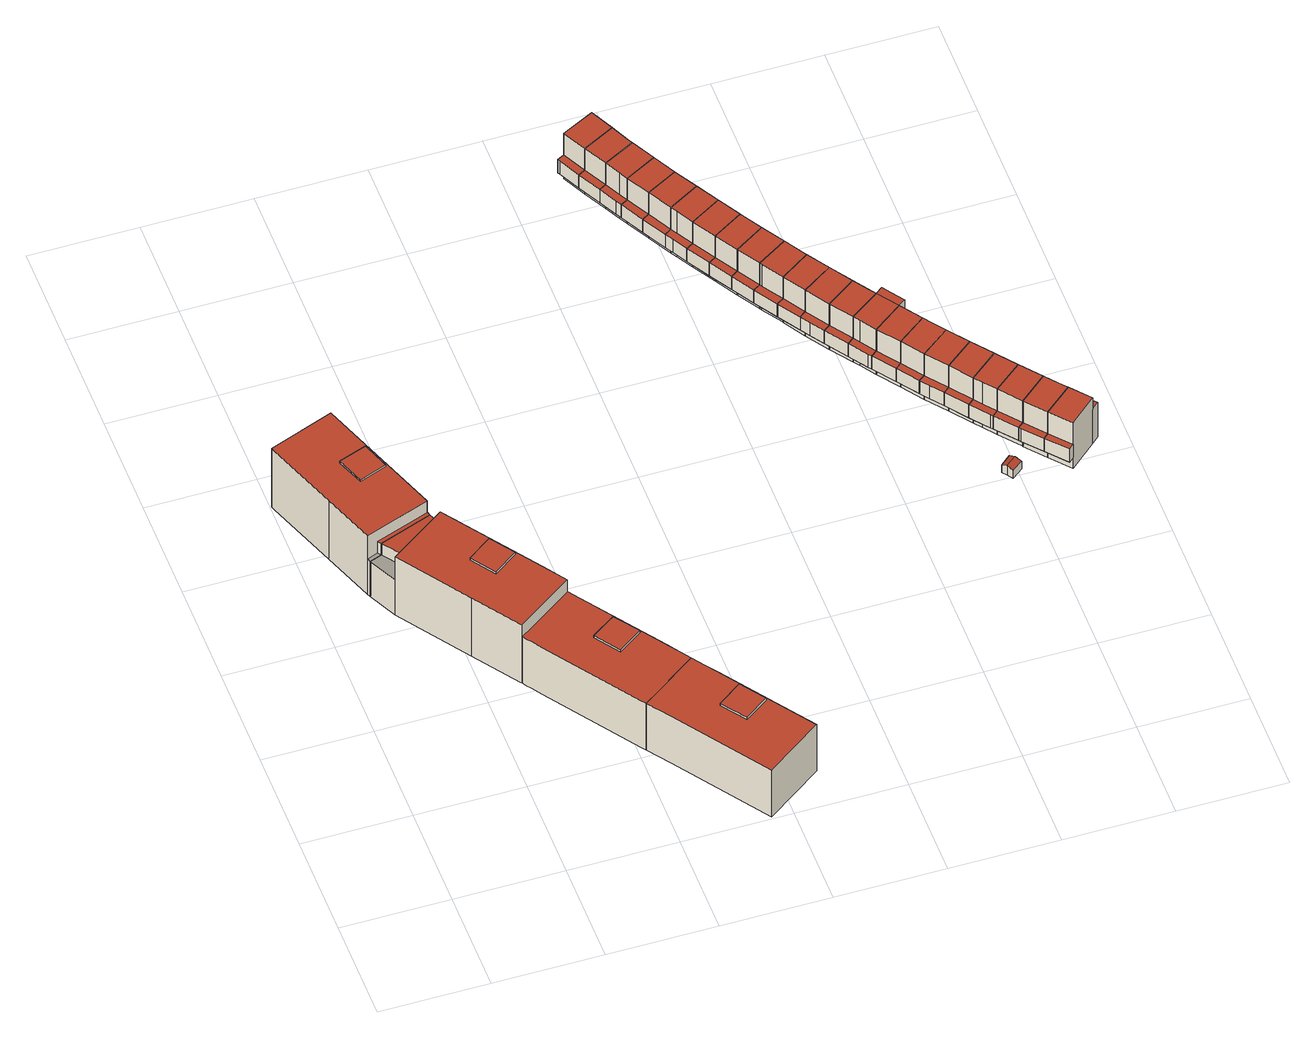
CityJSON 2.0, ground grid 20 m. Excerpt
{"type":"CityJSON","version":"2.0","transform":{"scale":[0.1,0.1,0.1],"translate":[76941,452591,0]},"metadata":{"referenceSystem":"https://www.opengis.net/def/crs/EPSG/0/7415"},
"CityObjects":{
"building1":{"type":"Building","attributes":{"Volume":4707.11,"Dakoppervlakte":329.59,"Muuroppervlakte":1110.68,"Vloeroppervlakte":331.16,"hoogte_Z_max_in_m_NAP":15.71,"GEB_DOEL":"overige gebruiksfunctie - woonfunctie","dateOfConstruction":"1984-01-01","measuredHeight":14.71},"geometry":[{"type":"Solid","lod":"2","boundaries":[[[[0,1,2,3,4,5,6,7,8,9]],[[10,11,12,13]],[[14,15,16,17,18,19],[20,21,22,23]],[[24,25,26,27,28]],[[29,30,31,32]],[[6,17,16,26,7]],[[5,18,17,6]],[[14,19,18,5,4,3]],[[24,28,11,0,9]],[[8,25,24,9]],[[25,8,7,26]],[[2,1,10,13]],[[1,0,11,10]],[[12,11,28,27]],[[16,15,13,12,27,26]],[[30,22,21,31]],[[20,32,31,21]],[[32,20,23,29]],[[23,22,30,29]],[[15,14,3,2,13]]]],"semantics":{"surfaces":[{"type":"GroundSurface"},{"type":"OuterFloorSurface"},{"type":"RoofSurface"},{"type":"WallSurface"}],"values":[[0,1,2,2,2,3,3,3,3,3,3,3,3,3,3,3,3,3,3,3]]}}]},
"building2":{"type":"Building","attributes":{"Volume":5287.49,"Dakoppervlakte":368.35,"Muuroppervlakte":1211.03,"Vloeroppervlakte":383.69,"hoogte_Z_max_in_m_NAP":15.73,"GEB_DOEL":"overige gebruiksfunctie - woonfunctie","dateOfConstruction":"1984-01-01","measuredHeight":14.73},"geometry":[{"type":"Solid","lod":"2","boundaries":[[[[33,34,35,36,37,38,39,1,0,9,40,41]],[[42,43,11,10]],[[44,45,46,47,48,49,50,51,52],[53,54,55,56]],[[57,58,59,60]],[[24,28,61,62]],[[52,42,39,38,44]],[[46,36,35,47]],[[58,55,54,59]],[[53,60,59,54]],[[60,53,56,57]],[[58,57,56,55]],[[24,62,40,9]],[[28,24,9,0,11]],[[0,1,10,11]],[[42,10,1,39]],[[28,11,43,61]],[[62,61,43,42,52,51]],[[46,45,44,38,37,36]],[[47,35,34,33,41,40,62,51,50,49,48]]]],"semantics":{"surfaces":[{"type":"GroundSurface"},{"type":"OuterFloorSurface"},{"type":"RoofSurface"},{"type":"WallSurface"}],"values":[[0,1,2,2,2,3,3,3,3,3,3,3,3,3,3,3,3,3,3]]}}]},
"building3":{"type":"Building","attributes":{"Volume":3707.12,"Dakoppervlakte":323.19,"Muuroppervlakte":882.53,"Vloeroppervlakte":323.19,"hoogte_Z_max_in_m_NAP":12.9,"GEB_DOEL":"overige gebruiksfunctie - woonfunctie","dateOfConstruction":"1984-01-01","measuredHeight":11.9},"geometry":[{"type":"Solid","lod":"2","boundaries":[[[[63,64,65,66,36,35,67,68,69,70,71]],[[72,73,74,75,76,77,78,79,80,81,82],[83,84,85,86]],[[87,88,89,90]],[[69,76,75,70]],[[76,69,68,67,35,79,78,77]],[[36,80,79,35]],[[90,85,84,87]],[[87,84,83,88]],[[88,83,86,89]],[[90,89,86,85]],[[71,70,75,74]],[[36,66,65,64,63,71,74,73,72,82,81,80]]]],"semantics":{"surfaces":[{"type":"GroundSurface"},{"type":"RoofSurface"},{"type":"WallSurface"}],"values":[[0,1,1,2,2,2,2,2,2,2,2,2]]}}]},
"building4":{"type":"Building","attributes":{"Volume":3750.86,"Dakoppervlakte":326.17,"Muuroppervlakte":890.19,"Vloeroppervlakte":326.17,"hoogte_Z_max_in_m_NAP":12.9,"GEB_DOEL":"overige gebruiksfunctie - woonfunctie","dateOfConstruction":"1984-01-01","measuredHeight":11.93},"geometry":[{"type":"Solid","lod":"2","boundaries":[[[[91,71,70,92,93,94,95,96]],[[97,98,99,100,101,75,74,102],[103,104,105,106]],[[107,108,109,110]],[[74,71,91,96,97,102]],[[96,95,98,97]],[[71,74,75,70]],[[110,103,106,107]],[[105,108,107,106]],[[108,105,104,109]],[[110,109,104,103]],[[100,99,98,95,94,93,92,70,75,101]]]],"semantics":{"surfaces":[{"type":"GroundSurface"},{"type":"RoofSurface"},{"type":"WallSurface"}],"values":[[0,1,1,2,2,2,2,2,2,2,2]]}}]},
"building5":{"type":"Building","attributes":{"Volume":435.18,"Dakoppervlakte":46.3,"Muuroppervlakte":286.77,"Vloeroppervlakte":39.01,"hoogte_Z_max_in_m_NAP":12.06,"GEB_DOEL":"woonfunctie","dateOfConstruction":"1994-01-01","measuredHeight":11.07},"geometry":[{"type":"Solid","lod":"2","boundaries":[[[[111,112,113,114,115,116]],[[117,118,119,120,121]],[[122,123,124,125]],[[126,127,128,129,130]],[[131,132,133,134]],[[134,125,124,129,118,115,114]],[[130,117,121,126]],[[126,121,120,127]],[[127,120,119,128]],[[119,118,129,128]],[[123,130,129,124]],[[131,134,114,113]],[[131,113,112,132]],[[112,111,133,132]],[[125,134,133,122]],[[118,117,116,115]],[[133,111,116,117,130,123,122]]]],"semantics":{"surfaces":[{"type":"GroundSurface"},{"type":"OuterCeilingSurface"},{"type":"RoofSurface"},{"type":"WallSurface"}],"values":[[0,1,2,2,2,3,3,3,3,3,3,3,3,3,3,3,3]]}}]},
"building6":{"type":"Building","attributes":{"Volume":422.97,"Dakoppervlakte":45.09,"Muuroppervlakte":283.33,"Vloeroppervlakte":38.08,"hoogte_Z_max_in_m_NAP":12.06,"GEB_DOEL":"woonfunctie","dateOfConstruction":"1994-01-01","measuredHeight":11.05},"geometry":[{"type":"Solid","lod":"2","boundaries":[[[[135,136,137,115,114,113]],[[138,119,118,139]],[[125,124,140,141,142]],[[128,143,144,129]],[[145,131,134,146,147]],[[141,140,144,139,137,136,147]],[[128,129,118,119]],[[128,119,138,143]],[[138,139,144,143]],[[124,129,144,140]],[[136,135,145,147]],[[145,135,113,131]],[[113,114,134,131]],[[141,147,146,142]],[[134,125,142,146]],[[118,115,137,139]],[[115,118,129,124,125,134,114]]]],"semantics":{"surfaces":[{"type":"GroundSurface"},{"type":"OuterCeilingSurface"},{"type":"RoofSurface"},{"type":"WallSurface"}],"values":[[0,1,2,2,2,3,3,3,3,3,3,3,3,3,3,3,3]]}}]},
"building7":{"type":"Building","attributes":{"Volume":439.05,"Dakoppervlakte":46.81,"Muuroppervlakte":286.66,"Vloeroppervlakte":39.52,"hoogte_Z_max_in_m_NAP":12.06,"GEB_DOEL":"woonfunctie","dateOfConstruction":"1994-01-01","measuredHeight":11.04},"geometry":[{"type":"Solid","lod":"2","boundaries":[[[[148,149,137,136,135,150,151,152]],[[153,154,155,138,139,156]],[[157,141,140,158,159]],[[144,143,160,161,162,163]],[[164,165,166,145,147]],[[164,157,159,162,153,148,152]],[[136,137,139,144,140,141,147]],[[143,138,155,160]],[[154,161,160,155]],[[154,153,162,161]],[[162,159,158,163]],[[158,140,144,163]],[[152,151,165,164]],[[145,166,165,151,150,135]],[[145,135,136,147]],[[157,164,147,141]],[[153,156,149,148]],[[156,139,137,149]],[[144,139,138,143]]]],"semantics":{"surfaces":[{"type":"GroundSurface"},{"type":"OuterCeilingSurface"},{"type":"RoofSurface"},{"type":"WallSurface"}],"values":[[0,1,2,2,2,3,3,3,3,3,3,3,3,3,3,3,3,3,3]]}}]},
"building8":{"type":"Building","attributes":{"Volume":421.46,"Dakoppervlakte":45,"Muuroppervlakte":282.38,"Vloeroppervlakte":37.77,"hoogte_Z_max_in_m_NAP":12.06,"GEB_DOEL":"woonfunctie","dateOfConstruction":"1994-01-01","measuredHeight":11.05},"geometry":[{"type":"Solid","lod":"2","boundaries":[[[[167,168,169,148,152,151]],[[153,170,171,154]],[[172,157,159,173]],[[164,174,175,165]],[[162,161,176,177]],[[174,172,173,177,170,169,168]],[[168,167,175,174]],[[167,151,165,175]],[[152,164,165,151]],[[172,174,164,157]],[[161,162,153,154]],[[171,176,161,154]],[[171,170,177,176]],[[159,162,177,173]],[[153,148,169,170]],[[164,152,148,153,162,159,157]]]],"semantics":{"surfaces":[{"type":"GroundSurface"},{"type":"OuterCeilingSurface"},{"type":"RoofSurface"},{"type":"WallSurface"}],"values":[[0,1,2,2,2,3,3,3,3,3,3,3,3,3,3,3]]}}]},
"building9":{"type":"Building","attributes":{"Volume":437.66,"Dakoppervlakte":46.81,"Muuroppervlakte":286.52,"Vloeroppervlakte":39.34,"hoogte_Z_max_in_m_NAP":12.06,"GEB_DOEL":"woonfunctie","dateOfConstruction":"1994-01-01","measuredHeight":11.04},"geometry":[{"type":"Solid","lod":"2","boundaries":[[[[178,179,180,169,168,167]],[[170,181,182,171]],[[173,183,184,185,172]],[[176,186,187,177]],[[188,175,174,189,190]],[[184,183,187,181,180,179,190]],[[176,177,170,171]],[[176,171,182,186]],[[187,186,182,181]],[[173,177,187,183]],[[179,178,188,190]],[[167,175,188,178]],[[168,174,175,167]],[[184,190,189,185]],[[185,189,174,172]],[[170,169,180,181]],[[174,168,169,170,177,173,172]]]],"semantics":{"surfaces":[{"type":"GroundSurface"},{"type":"OuterCeilingSurface"},{"type":"RoofSurface"},{"type":"WallSurface"}],"values":[[0,1,2,2,2,3,3,3,3,3,3,3,3,3,3,3,3]]}}]},
"building10":{"type":"Building","attributes":{"Volume":425.51,"Dakoppervlakte":45.39,"Muuroppervlakte":283.63,"Vloeroppervlakte":38.14,"hoogte_Z_max_in_m_NAP":12.06,"GEB_DOEL":"woonfunctie","dateOfConstruction":"1994-01-01","measuredHeight":11.06},"geometry":[{"type":"Solid","lod":"2","boundaries":[[[[191,192,193,194,195,180,179,178]],[[181,196,197,198,199,182]],[[200,201,184,183,202]],[[187,186,203,204,205,206]],[[190,207,208,209,188]],[[201,200,205,197,194,193,207]],[[180,181,187,183,184,190,179]],[[181,182,186,187]],[[203,199,198,204]],[[205,204,198,197]],[[202,206,205,200]],[[187,206,202,183]],[[208,207,193,192]],[[209,208,192,191]],[[209,191,178,188]],[[178,179,190,188]],[[201,207,190,184]],[[197,196,195,194]],[[181,180,195,196]],[[186,182,199,203]]]],"semantics":{"surfaces":[{"type":"GroundSurface"},{"type":"OuterCeilingSurface"},{"type":"RoofSurface"},{"type":"WallSurface"}],"values":[[0,1,2,2,2,3,3,3,3,3,3,3,3,3,3,3,3,3,3,3]]}}]},
"building11":{"type":"Building","attributes":{"Volume":427.92,"Dakoppervlakte":45.74,"Muuroppervlakte":284.14,"Vloeroppervlakte":38.39,"hoogte_Z_max_in_m_NAP":12.06,"GEB_DOEL":"woonfunctie","dateOfConstruction":"1994-01-01","measuredHeight":11.06},"geometry":[{"type":"Solid","lod":"2","boundaries":[[[[192,210,211,212,194,193]],[[197,213,214,198]],[[201,200,215,216]],[[217,218,205,204]],[[219,208,207,220]],[[216,215,218,213,212,211,220]],[[205,197,198,204]],[[204,198,214,217]],[[218,217,214,213]],[[200,205,218,215]],[[219,220,211,210]],[[210,192,208,219]],[[207,208,192,193]],[[216,220,207,201]],[[197,194,212,213]],[[207,193,194,197,205,200,201]]]],"semantics":{"surfaces":[{"type":"GroundSurface"},{"type":"OuterCeilingSurface"},{"type":"RoofSurface"},{"type":"WallSurface"}],"values":[[0,1,2,2,2,3,3,3,3,3,3,3,3,3,3,3]]}}]},
"building12":{"type":"Building","attributes":{"Volume":425.03,"Dakoppervlakte":45.41,"Muuroppervlakte":283.77,"Vloeroppervlakte":38.14,"hoogte_Z_max_in_m_NAP":12.06,"GEB_DOEL":"woonfunctie","dateOfConstruction":"1994-01-01","measuredHeight":11.07},"geometry":[{"type":"Solid","lod":"2","boundaries":[[[[221,222,223,212,211,210]],[[224,214,213,225]],[[216,215,226,227,228]],[[217,229,230,218]],[[231,219,220,232,233]],[[227,226,230,225,223,222,233]],[[213,214,217,218]],[[217,214,224,229]],[[224,225,230,229]],[[215,218,230,226]],[[231,233,222,221]],[[221,210,219,231]],[[220,219,210,211]],[[227,233,232,228]],[[220,216,228,232]],[[213,212,223,225]],[[220,211,212,213,218,215,216]]]],"semantics":{"surfaces":[{"type":"GroundSurface"},{"type":"OuterCeilingSurface"},{"type":"RoofSurface"},{"type":"WallSurface"}],"values":[[0,1,2,2,2,3,3,3,3,3,3,3,3,3,3,3,3]]}}]},
"building13":{"type":"Building","attributes":{"Volume":428.04,"Dakoppervlakte":45.66,"Muuroppervlakte":284.96,"Vloeroppervlakte":38.31,"hoogte_Z_max_in_m_NAP":12.06,"GEB_DOEL":"woonfunctie","dateOfConstruction":"1994-01-01","measuredHeight":11.07},"geometry":[{"type":"Solid","lod":"2","boundaries":[[[[221,234,235,236,237,223,222]],[[225,238,239,224]],[[240,241,227,226]],[[230,229,242,243]],[[244,245,231,233,246]],[[246,241,240,243,238,237,236]],[[230,225,224,229]],[[229,224,239,242]],[[243,242,239,238]],[[226,230,243,240]],[[236,235,244,246]],[[234,245,244,235]],[[234,221,231,245]],[[221,222,233,231]],[[241,246,233,227]],[[225,223,237,238]],[[223,225,230,226,227,233,222]]]],"semantics":{"surfaces":[{"type":"GroundSurface"},{"type":"OuterCeilingSurface"},{"type":"RoofSurface"},{"type":"WallSurface"}],"values":[[0,1,2,2,2,3,3,3,3,3,3,3,3,3,3,3,3]]}}]},
"building14":{"type":"Building","attributes":{"Volume":435.11,"Dakoppervlakte":46.31,"Muuroppervlakte":287.1,"Vloeroppervlakte":38.91,"hoogte_Z_max_in_m_NAP":12.06,"GEB_DOEL":"woonfunctie","dateOfConstruction":"1994-01-01","measuredHeight":11.1},"geometry":[{"type":"Solid","lod":"2","boundaries":[[[[235,247,248,249,250,237,236]],[[238,251,252,253,239]],[[254,255,241,240,256,257]],[[258,259,260,243,242]],[[261,244,246,262,263]],[[263,254,257,259,252,249,248]],[[246,236,237,238,243,240,241]],[[242,239,253,258]],[[253,252,259,258]],[[260,256,240,243]],[[257,256,260,259]],[[261,263,248,247]],[[247,235,244,261]],[[235,236,246,244]],[[254,263,262,255]],[[255,262,246,241]],[[251,250,249,252]],[[237,250,251,238]],[[238,239,242,243]]]],"semantics":{"surfaces":[{"type":"GroundSurface"},{"type":"OuterCeilingSurface"},{"type":"RoofSurface"},{"type":"WallSurface"}],"values":[[0,1,2,2,2,3,3,3,3,3,3,3,3,3,3,3,3,3,3]]}}]},
"building15":{"type":"Building","attributes":{"Volume":428.59,"Dakoppervlakte":45.39,"Muuroppervlakte":285.97,"Vloeroppervlakte":38.3,"hoogte_Z_max_in_m_NAP":12.06,"GEB_DOEL":"woonfunctie","dateOfConstruction":"1994-01-01","measuredHeight":11.13},"geometry":[{"type":"Solid","lod":"2","boundaries":[[[[264,265,266,267,268,269]],[[252,270,271,253]],[[254,257,272,273]],[[274,275,259,258]],[[276,261,263,277]],[[273,272,275,270,267,266,277]],[[259,252,253,258]],[[258,253,271,274]],[[275,274,271,270]],[[257,259,275,272]],[[276,277,266,265]],[[264,261,276,265]],[[261,264,269,263]],[[273,277,263,254]],[[252,268,267,270]],[[268,252,259,257,254,263,269]]]],"semantics":{"surfaces":[{"type":"GroundSurface"},{"type":"OuterCeilingSurface"},{"type":"RoofSurface"},{"type":"WallSurface"}],"values":[[0,1,2,2,2,3,3,3,3,3,3,3,3,3,3,3]]}}]},
"building16":{"type":"Building","attributes":{"Volume":445.69,"Dakoppervlakte":47.09,"Muuroppervlakte":291.04,"Vloeroppervlakte":39.6,"hoogte_Z_max_in_m_NAP":12.06,"GEB_DOEL":"woonfunctie","dateOfConstruction":"1994-01-01","measuredHeight":11.17},"geometry":[{"type":"Solid","lod":"2","boundaries":[[[[265,278,279,280,267,266]],[[281,282,283,271,270]],[[284,285,273,272]],[[286,287,275,274,288]],[[289,276,277,290]],[[285,284,287,281,280,279,290]],[[270,271,274,275]],[[274,271,283,288]],[[288,283,282,286]],[[282,281,287,286]],[[272,275,287,284]],[[289,290,279,278]],[[265,276,289,278]],[[266,277,276,265]],[[285,290,277,273]],[[270,267,280,281]],[[277,266,267,270,275,272,273]]]],"semantics":{"surfaces":[{"type":"GroundSurface"},{"type":"OuterCeilingSurface"},{"type":"RoofSurface"},{"type":"WallSurface"}],"values":[[0,1,2,2,2,3,3,3,3,3,3,3,3,3,3,3,3]]}}]},
"building17":{"type":"Building","attributes":{"Volume":443.35,"Dakoppervlakte":46.71,"Muuroppervlakte":290.89,"Vloeroppervlakte":39.55,"hoogte_Z_max_in_m_NAP":12.06,"GEB_DOEL":"woonfunctie","dateOfConstruction":"1994-01-01","measuredHeight":11.17},"geometry":[{"type":"Solid","lod":"2","boundaries":[[[[291,292,293,280,279,278]],[[294,282,281,295]],[[285,284,296,297,298]],[[299,300,287,286]],[[301,289,290,302,303]],[[303,297,296,300,295,293,292]],[[281,282,286,287]],[[286,282,294,299]],[[300,299,294,295]],[[284,287,300,296]],[[301,303,292,291]],[[278,289,301,291]],[[290,289,278,279]],[[297,303,302,298]],[[298,302,290,285]],[[281,280,293,295]],[[290,279,280,281,287,284,285]]]],"semantics":{"surfaces":[{"type":"GroundSurface"},{"type":"OuterCeilingSurface"},{"type":"RoofSurface"},{"type":"WallSurface"}],"values":[[0,1,2,2,2,3,3,3,3,3,3,3,3,3,3,3,3]]}}]},
"building18":{"type":"Building","attributes":{"Volume":456.08,"Dakoppervlakte":45.93,"Muuroppervlakte":297.3,"Vloeroppervlakte":39,"hoogte_Z_max_in_m_NAP":12.12,"GEB_DOEL":"woonfunctie","dateOfConstruction":"1994-01-01","measuredHeight":11.17},"geometry":[{"type":"Solid","lod":"2","boundaries":[[[[304,305,306,307,308,309,310,311]],[[295,312,313,314,315,294]],[[316,317,318,297,296]],[[300,299,319,320,321,322]],[[323,324,325,297,318]],[[313,307,306,318,317,321]],[[295,300,296,297,310,309]],[[300,295,294,299]],[[314,320,319,315]],[[321,320,314,313]],[[316,322,321,317]],[[300,322,316,296]],[[306,305,323,318]],[[304,324,323,305]],[[311,325,324,304]],[[325,311,310,297]],[[308,307,313,312]],[[309,308,312,295]],[[299,294,315,319]]]],"semantics":{"surfaces":[{"type":"GroundSurface"},{"type":"OuterCeilingSurface"},{"type":"RoofSurface"},{"type":"WallSurface"}],"values":[[0,1,2,2,2,3,3,3,3,3,3,3,3,3,3,3,3,3,3]]}}]},
"building19":{"type":"Building","attributes":{"Volume":437.12,"Dakoppervlakte":46.17,"Muuroppervlakte":288.34,"Vloeroppervlakte":39.19,"hoogte_Z_max_in_m_NAP":12.06,"GEB_DOEL":"woonfunctie","dateOfConstruction":"1994-01-01","measuredHeight":11.1},"geometry":[{"type":"Solid","lod":"2","boundaries":[[[[305,326,327,328,307,306]],[[329,314,313,330]],[[331,332,318,317]],[[320,333,334,321]],[[335,336,337,338]],[[332,331,334,330,328,327,338]],[[320,321,313,314]],[[320,314,329,333]],[[334,333,329,330]],[[317,321,334,331]],[[335,338,327,326]],[[305,336,335,326]],[[305,306,337,336]],[[337,318,332,338]],[[328,330,313,307]],[[307,313,321,317,318,337,306]]]],"semantics":{"surfaces":[{"type":"GroundSurface"},{"type":"OuterCeilingSurface"},{"type":"RoofSurface"},{"type":"WallSurface"}],"values":[[0,1,2,2,2,3,3,3,3,3,3,3,3,3,3,3]]}}]},
"building20":{"type":"Building","attributes":{"Volume":12.49,"Dakoppervlakte":6.08,"Muuroppervlakte":19.86,"Vloeroppervlakte":5.74,"hoogte_Z_max_in_m_NAP":3.43,"GEB_DOEL":"onbekend","dateOfConstruction":"1994-01-01","measuredHeight":2.38},"geometry":[{"type":"Solid","lod":"2","boundaries":[[[[339,340,341,342,343,344]],[[345,346,347,348]],[[349,347,346,350]],[[343,342,345,348]],[[339,349,350,340]],[[347,349,339,344]],[[345,342,341,340,350,346]],[[344,343,348,347]]]],"semantics":{"surfaces":[{"type":"GroundSurface"},{"type":"RoofSurface"},{"type":"WallSurface"}],"values":[[0,1,1,2,2,2,2,2]]}}]},
"building21":{"type":"Building","attributes":{"Volume":428.1,"Dakoppervlakte":45.06,"Muuroppervlakte":286.43,"Vloeroppervlakte":38.56,"hoogte_Z_max_in_m_NAP":12.06,"GEB_DOEL":"woonfunctie","dateOfConstruction":"1994-01-01","measuredHeight":11.1},"geometry":[{"type":"Solid","lod":"2","boundaries":[[[[326,351,352,353,354,328,327]],[[355,329,330,356]],[[357,358,359,332,331]],[[360,361,334,333]],[[362,363,364,335,338,365]],[[358,357,361,356,354,353,362]],[[332,338,327,328,330,334,331]],[[333,329,355,360]],[[361,360,355,356]],[[331,334,361,357]],[[363,362,353,352]],[[363,352,351,364]],[[351,326,335,364]],[[327,338,335,326]],[[358,362,365,359]],[[359,365,338,332]],[[330,328,354,356]],[[330,329,333,334]]]],"semantics":{"surfaces":[{"type":"GroundSurface"},{"type":"OuterCeilingSurface"},{"type":"RoofSurface"},{"type":"WallSurface"}],"values":[[0,1,2,2,2,3,3,3,3,3,3,3,3,3,3,3,3,3]]}}]},
"building22":{"type":"Building","attributes":{"Volume":440.85,"Dakoppervlakte":46.44,"Muuroppervlakte":289.43,"Vloeroppervlakte":39.66,"hoogte_Z_max_in_m_NAP":12.06,"GEB_DOEL":"woonfunctie","dateOfConstruction":"1994-01-01","measuredHeight":11.1},"geometry":[{"type":"Solid","lod":"2","boundaries":[[[[352,366,367,368,354,353]],[[356,369,370,371,355]],[[372,373,358,357]],[[374,375,361,360,376]],[[377,363,362,378]],[[378,373,372,375,369,368,367]],[[356,355,360,361]],[[371,376,360,355]],[[376,371,370,374]],[[375,374,370,369]],[[357,361,375,372]],[[367,366,377,378]],[[352,363,377,366]],[[352,353,362,363]],[[362,358,373,378]],[[369,356,354,368]],[[362,353,354,356,361,357,358]]]],"semantics":{"surfaces":[{"type":"GroundSurface"},{"type":"OuterCeilingSurface"},{"type":"RoofSurface"},{"type":"WallSurface"}],"values":[[0,1,2,2,2,3,3,3,3,3,3,3,3,3,3,3,3]]}}]},
"building23":{"type":"Building","attributes":{"Volume":439.11,"Dakoppervlakte":46.18,"Muuroppervlakte":288.72,"Vloeroppervlakte":39.59,"hoogte_Z_max_in_m_NAP":12.06,"GEB_DOEL":"woonfunctie","dateOfConstruction":"1994-01-01","measuredHeight":11.08},"geometry":[{"type":"Solid","lod":"2","boundaries":[[[[379,380,381,382,368,367,366]],[[369,383,384,370]],[[385,386,373,372]],[[374,387,388,375]],[[389,390,377,378,391]],[[391,386,385,388,383,382,381]],[[375,369,370,374]],[[374,370,384,387]],[[388,387,384,383]],[[372,375,388,385]],[[389,391,381,380]],[[379,390,389,380]],[[379,366,377,390]],[[378,377,366,367]],[[378,373,386,391]],[[369,368,382,383]],[[378,367,368,369,375,372,373]]]],"semantics":{"surfaces":[{"type":"GroundSurface"},{"type":"OuterCeilingSurface"},{"type":"RoofSurface"},{"type":"WallSurface"}],"values":[[0,1,2,2,2,3,3,3,3,3,3,3,3,3,3,3,3]]}}]},
"building24":{"type":"Building","attributes":{"Volume":428.88,"Dakoppervlakte":44.95,"Muuroppervlakte":285.93,"Vloeroppervlakte":38.79,"hoogte_Z_max_in_m_NAP":12.06,"GEB_DOEL":"woonfunctie","dateOfConstruction":"1994-01-01","measuredHeight":11.08},"geometry":[{"type":"Solid","lod":"2","boundaries":[[[[392,382,381,380,393,394,395]],[[396,397,398,384,383,399]],[[400,401,402,386,385,403]],[[388,387,404,405,406,407]],[[408,389,391,409,410]],[[410,401,400,406,396,395,394]],[[382,383,388,385,386,391,381]],[[388,383,384,387]],[[397,405,404,398]],[[397,396,406,405]],[[403,407,406,400]],[[403,385,388,407]],[[408,410,394,393]],[[380,389,408,393]],[[389,380,381,391]],[[409,402,401,410]],[[402,409,391,386]],[[392,395,396,399]],[[383,382,392,399]],[[387,384,398,404]]]],"semantics":{"surfaces":[{"type":"GroundSurface"},{"type":"OuterCeilingSurface"},{"type":"RoofSurface"},{"type":"WallSurface"}],"values":[[0,1,2,2,2,3,3,3,3,3,3,3,3,3,3,3,3,3,3,3]]}}]},
"building25":{"type":"Building","attributes":{"Volume":442.12,"Dakoppervlakte":46.55,"Muuroppervlakte":288.62,"Vloeroppervlakte":40.02,"hoogte_Z_max_in_m_NAP":12.06,"GEB_DOEL":"woonfunctie","dateOfConstruction":"1994-01-01","measuredHeight":11.05},"geometry":[{"type":"Solid","lod":"2","boundaries":[[[[411,412,413,395,394,393]],[[396,414,415,397]],[[416,417,401,400]],[[406,405,418,419]],[[420,408,410,421]],[[417,416,419,414,413,412,421]],[[405,406,396,397]],[[415,418,405,397]],[[419,418,415,414]],[[400,406,419,416]],[[412,411,420,421]],[[411,393,408,420]],[[408,393,394,410]],[[417,421,410,401]],[[396,395,413,414]],[[395,396,406,400,401,410,394]]]],"semantics":{"surfaces":[{"type":"GroundSurface"},{"type":"OuterCeilingSurface"},{"type":"RoofSurface"},{"type":"WallSurface"}],"values":[[0,1,2,2,2,3,3,3,3,3,3,3,3,3,3,3]]}}]},
"building26":{"type":"Building","attributes":{"Volume":438.1,"Dakoppervlakte":45.68,"Muuroppervlakte":288.91,"Vloeroppervlakte":39.52,"hoogte_Z_max_in_m_NAP":12.06,"GEB_DOEL":"woonfunctie","dateOfConstruction":"1994-01-01","measuredHeight":11.12},"geometry":[{"type":"Solid","lod":"2","boundaries":[[[[422,423,424,425,426,427,428]],[[415,414,429,430,431]],[[417,416,432,433,434]],[[435,436,419,418,437]],[[438,420,421,439,440,441]],[[433,432,436,429,428,427,440]],[[421,423,422,414,419,416,417]],[[418,415,431,437]],[[437,431,430,435]],[[436,435,430,429]],[[416,419,436,432]],[[440,427,426,441]],[[426,425,438,441]],[[438,425,424,420]],[[424,423,421,420]],[[433,440,439,434]],[[434,439,421,417]],[[414,422,428,429]],[[414,415,418,419]]]],"semantics":{"surfaces":[{"type":"GroundSurface"},{"type":"OuterCeilingSurface"},{"type":"RoofSurface"},{"type":"WallSurface"}],"values":[[0,1,2,2,2,3,3,3,3,3,3,3,3,3,3,3,3,3,3]]}}]},
"building27":{"type":"Building","attributes":{"Volume":436.9,"Dakoppervlakte":45.29,"Muuroppervlakte":288.59,"Vloeroppervlakte":39.3,"hoogte_Z_max_in_m_NAP":12.06,"GEB_DOEL":"woonfunctie","dateOfConstruction":"1994-01-01","measuredHeight":11.15},"geometry":[{"type":"Solid","lod":"2","boundaries":[[[[426,442,443,444,428,427]],[[429,445,446,430]],[[447,433,432,448]],[[435,449,450,436]],[[440,451,452,441]],[[440,427,428,429,436,432,433]],[[429,430,435,436]],[[435,430,446,449]],[[450,449,446,445]],[[432,436,450,448]],[[451,443,442,452]],[[426,441,452,442]],[[426,427,440,441]],[[433,447,451,440]],[[445,429,428,444]],[[451,447,448,450,445,444,443]]]],"semantics":{"surfaces":[{"type":"GroundSurface"},{"type":"OuterCeilingSurface"},{"type":"RoofSurface"},{"type":"WallSurface"}],"values":[[0,1,2,2,2,3,3,3,3,3,3,3,3,3,3,3]]}}]}
},
"vertices":[
[114,697,10],[92,689,10],[89,695,10],[54,791,10],[5,925,10],[2,933,10],[121,977,10],[208,738,10],[209,738,10],[211,732,10],[92,689,96],[114,697,96],[109,703,96],[89,695,96],[54,791,153],[89,695,153],[208,738,153],[121,977,153],[2,933,153],[5,925,153],[99,866,153],[150,884,153],[168,833,153],[118,815,153],[211,732,124],[209,738,124],[208,738,124],[109,703,124],[114,697,124],[118,815,157],[168,833,157],[150,884,157],[99,866,157],
[251,666,10],[342,537,10],[371,495,10],[267,423,10],[265,425,10],[207,508,10],[117,636,10],[221,708,10],[237,686,10],[117,636,96],[144,655,96],[207,508,152],[265,425,152],[267,423,152],[371,495,152],[342,537,152],[251,666,152],[237,686,152],[221,708,152],[117,636,152],[233,590,152],[277,621,152],[308,577,152],[264,546,152],[264,546,157],[308,577,157],[277,621,157],[233,590,157],[144,655,124],[221,708,124],
[407,222,10],[291,387,10],[278,407,10],[272,414,10],[385,474,10],[488,328,10],[503,307,10],[517,287,10],[413,214,10],[291,387,124],[407,222,124],[413,214,124],[517,287,124],[503,307,124],[488,328,124],[385,474,124],[371,495,124],[267,423,124],[272,414,124],[278,407,124],[379,382,124],[423,412,124],[455,368,124],[411,337,124],[423,412,129],[379,382,129],[411,337,129],[455,368,129],
[443,172,10],[532,265,10],[549,242,10],[634,121,10],[665,77,10],[561,3,10],[561,3,124],[665,77,124],[634,121,124],[549,242,124],[532,265,124],[443,172,124],[604,156,124],[560,125,124],[528,170,124],[572,201,124],[572,201,129],[528,170,129],[560,125,129],[604,156,129],
[759,1505,10],[772,1511,10],[794,1469,10],[780,1462,10],[722,1432,10],[700,1476,10],[700,1476,36],[722,1432,36],[709,1425,36],[689,1465,36],[687,1469,36],[759,1505,121],[700,1476,121],[722,1432,121],[780,1462,121],[687,1469,68],[689,1465,68],[709,1425,68],[722,1432,68],[700,1476,68],[794,1469,94],[772,1511,94],[759,1505,94],[780,1462,94],
[815,1427,10],[801,1419,10],[744,1390,10],[731,1383,36],[744,1390,36],[744,1390,121],[801,1419,121],[796,1428,121],[731,1383,68],[744,1390,68],[815,1427,94],[796,1428,94],[801,1419,94],
[767,1346,10],[759,1361,10],[837,1384,10],[838,1383,10],[824,1376,10],[767,1346,36],[754,1339,36],[748,1350,36],[759,1361,36],[824,1376,121],[759,1361,121],[767,1346,121],[748,1350,68],[754,1339,68],[767,1346,68],[759,1361,68],[824,1376,94],[838,1383,94],[837,1384,94],
[860,1342,10],[846,1334,10],[790,1304,10],[790,1304,36],[777,1296,36],[846,1334,121],[790,1304,121],[846,1334,94],[860,1342,94],[777,1296,68],[790,1304,68],
[884,1300,10],[870,1292,10],[814,1260,10],[814,1260,36],[801,1252,36],[814,1260,121],[870,1292,121],[858,1313,121],[801,1252,68],[814,1260,68],[884,1300,94],[858,1313,94],[870,1292,94],
[899,1272,10],[907,1258,10],[894,1251,10],[838,1218,10],[821,1248,10],[821,1248,36],[838,1218,36],[825,1210,36],[810,1237,36],[838,1218,121],[894,1251,121],[821,1248,121],[810,1237,68],[825,1210,68],[838,1218,68],[821,1248,68],[894,1251,94],[907,1258,94],[899,1272,94],
[931,1218,10],[918,1209,10],[863,1176,10],[863,1176,36],[850,1168,36],[863,1176,121],[918,1209,121],[850,1168,68],[863,1176,68],[931,1218,94],[918,1209,94],
[956,1177,10],[942,1169,10],[888,1135,10],[875,1127,36],[888,1135,36],[888,1135,121],[942,1169,121],[923,1201,121],[875,1127,68],[888,1135,68],[956,1177,94],[923,1201,94],[942,1169,94],
[964,1163,10],[981,1137,10],[968,1128,10],[913,1094,10],[913,1094,36],[900,1086,36],[913,1094,121],[968,1128,121],[900,1086,68],[913,1094,68],[981,1137,94],[964,1163,94],[968,1128,94],
[1007,1096,10],[993,1087,10],[940,1052,10],[915,1090,10],[915,1090,36],[940,1052,36],[927,1044,36],[993,1087,121],[991,1090,121],[915,1090,121],[940,1052,121],[927,1044,68],[940,1052,68],[915,1090,68],[1007,1096,94],[991,1090,94],[993,1087,94],
[1007,1096,9],[1032,1057,9],[1019,1048,9],[965,1012,9],[940,1052,9],[993,1087,9],[965,1012,36],[953,1004,36],[965,1012,121],[1019,1048,121],[953,1004,68],[965,1012,68],[1032,1057,94],[1019,1048,94],
[1060,1017,9],[1046,1007,9],[993,970,9],[993,970,36],[981,962,36],[964,987,36],[993,970,121],[1046,1007,121],[981,962,68],[993,970,68],[964,987,68],[1060,1017,94],[1046,1007,94],
[1087,977,9],[1074,967,9],[1021,930,9],[1009,921,36],[1021,930,36],[1021,930,121],[1074,967,121],[1063,982,121],[1009,921,68],[1021,930,68],[1087,977,94],[1063,982,94],[1074,967,94],
[1104,952,10],[1114,938,10],[1101,929,10],[1048,890,10],[1029,918,10],[1021,930,10],[1074,967,10],[1087,977,10],[1029,918,36],[1048,890,36],[1037,882,36],[1033,887,36],[1029,918,121],[1048,890,121],[1101,929,121],[1033,887,68],[1037,882,68],[1048,890,68],[1029,918,68],[1114,938,121],[1104,952,121],[1087,977,121],
[1142,899,10],[1129,890,10],[1077,851,10],[1066,842,36],[1077,851,36],[1077,851,121],[1129,890,121],[1066,842,68],[1077,851,68],[1142,899,94],[1114,938,94],[1101,929,94],[1129,890,94],
[1173,613,11],[1192,629,11],[1199,620,11],[1207,610,11],[1187,595,11],[1180,605,11],[1207,610,30],[1199,620,34],[1180,605,34],[1187,595,30],[1173,613,30],[1192,629,30],
[1146,894,10],[1170,862,10],[1157,852,10],[1105,812,10],[1094,804,36],[1105,812,36],[1105,812,121],[1157,852,121],[1139,876,121],[1094,804,68],[1105,812,68],[1157,852,94],[1170,862,94],[1146,894,94],[1139,876,94],
[1199,824,10],[1186,814,10],[1135,774,10],[1135,774,36],[1124,765,36],[1106,788,36],[1135,774,121],[1186,814,121],[1124,765,68],[1135,774,68],[1106,788,68],[1199,824,94],[1186,814,94],
[1223,792,10],[1228,786,10],[1216,776,10],[1165,735,10],[1165,735,36],[1154,726,36],[1165,735,121],[1216,776,121],[1154,726,68],[1165,735,68],[1228,786,94],[1223,792,94],[1216,776,94],
[1176,720,10],[1258,749,10],[1245,739,10],[1194,698,10],[1194,698,36],[1184,689,36],[1181,692,36],[1176,720,36],[1194,698,121],[1245,739,121],[1218,773,121],[1176,720,121],[1181,692,68],[1184,689,68],[1194,698,68],[1176,720,68],[1258,749,94],[1218,773,94],[1245,739,94],
[1288,712,10],[1276,701,10],[1226,659,10],[1226,659,36],[1216,651,36],[1226,659,121],[1276,701,121],[1216,651,68],[1226,659,68],[1288,712,94],[1276,701,94],
[1226,659,9],[1276,701,9],[1288,712,9],[1304,692,9],[1319,675,9],[1307,664,9],[1257,622,9],[1257,622,36],[1248,614,36],[1218,648,36],[1257,622,121],[1307,664,121],[1300,672,121],[1248,614,68],[1257,622,68],[1218,648,68],[1304,692,94],[1300,672,94],[1307,664,94],[1319,675,94],
[1350,639,9],[1338,628,9],[1289,585,9],[1289,585,36],[1280,577,36],[1338,628,121],[1289,585,121],[1280,577,68],[1289,585,68],[1338,628,94],[1350,639,94]
]}
